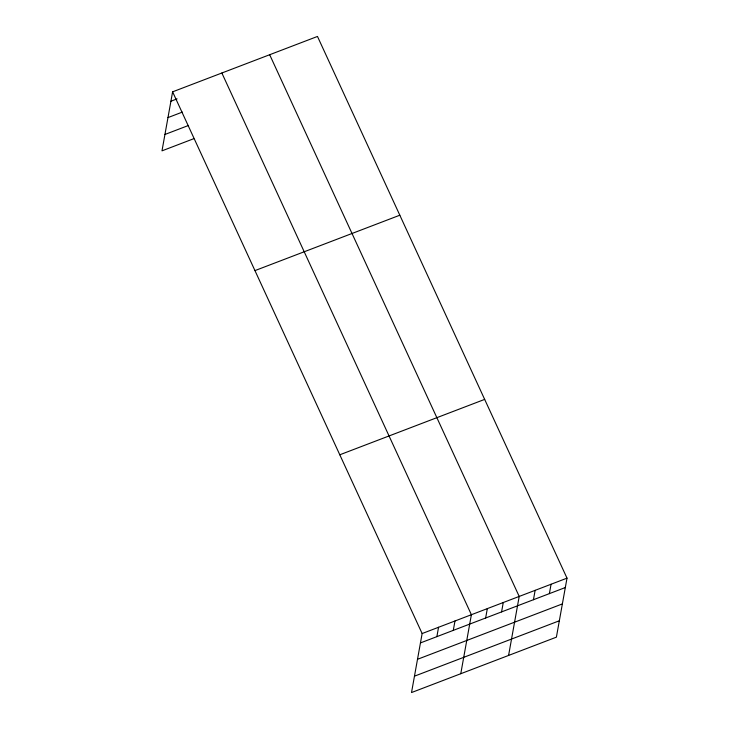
<?xml version="1.0" encoding="UTF-8"?>
<svg xmlns="http://www.w3.org/2000/svg" width="729" height="729" viewBox="0 0 729 729"><rect width="100%" height="100%" fill="white"/><g stroke="black" fill="none" stroke-linecap="round" stroke-linejoin="round"><path stroke-width="1.09" d="M172.609 91.836L422.137 633.547L411.521 692.55L556.391 637.164L567.007 578.152L317.479 36.45L172.609 91.836L161.993 150.848L193.805 138.683M436.871 636.645L438.557 627.268M453.283 630.375L454.978 620.99M460.774 673.714L471.39 614.711L221.862 73.009M485.642 618.001L487.327 608.624M501.579 611.904L503.265 602.528M508.587 655.435L519.203 596.431L269.675 54.73M533.446 599.721L535.141 590.344M549.384 593.634L551.069 584.248M170.923 101.222L177.074 98.871M167.971 117.597L182.341 112.102M164.936 134.473L188.538 125.443M254.95 270.605L399.82 215.21M339.796 454.787L484.667 399.392M422.137 633.547L567.007 578.152M420.451 642.923L565.321 587.538M417.507 659.298L562.378 603.913M414.464 676.175L559.343 620.78"/></g></svg>
